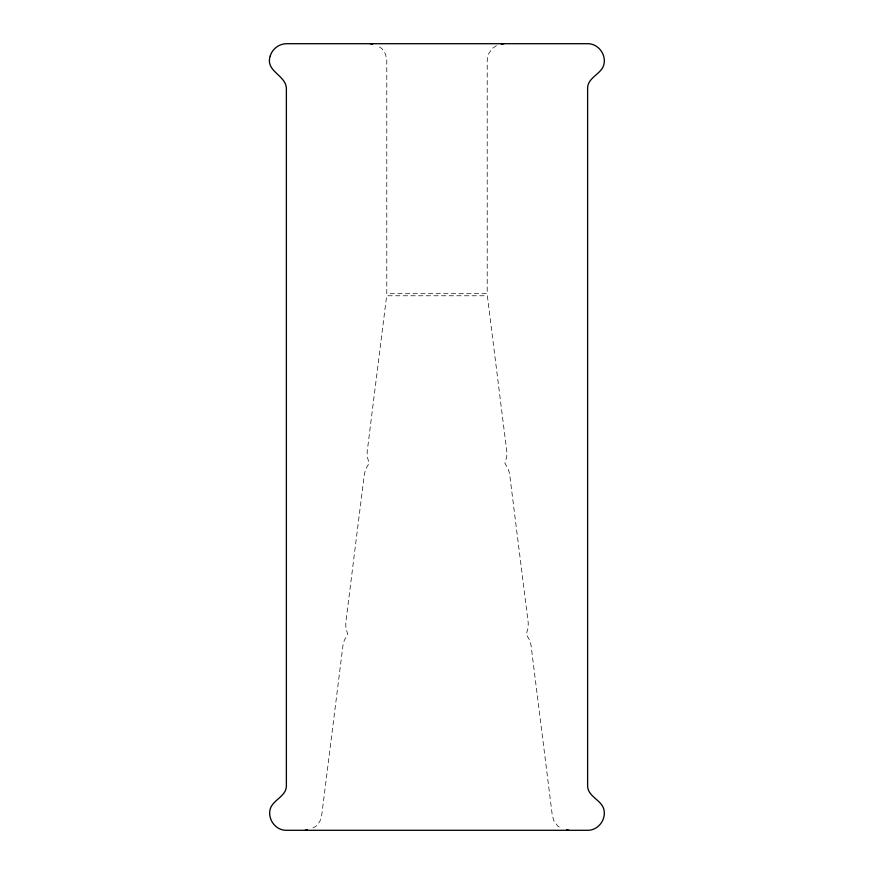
<?xml version="1.0" encoding="UTF-8"?>
<svg xmlns="http://www.w3.org/2000/svg" width="874" height="874" viewBox="0 0 874 874"><rect width="100%" height="100%" fill="white"/><g stroke="black" fill="none" stroke-linecap="round" stroke-linejoin="round"><path stroke-width="0.66" stroke-dasharray="4.37 3.28" d="M496.454 45.699L492.106 48.605L488.479 54.035L487.211 60.437L487.211 293.697L386.789 293.697L386.789 60.437L385.521 54.035L381.894 48.605L377.546 45.699M313.056 827.973L316.148 826.116L319.873 821.385L321.676 815.639L343.012 644.968L344.323 640.26L347.71 634.371L345.875 627.816L345.765 622.933L364.403 473.872L365.703 469.174L369.101 463.275L367.266 456.731L367.156 451.847L386.658 295.773L487.342 295.773L506.844 451.847L506.734 456.731L504.899 463.275L508.297 469.174L509.597 473.872L528.235 622.933L528.125 627.816L526.29 634.371L529.677 640.26L530.988 644.968L552.324 815.639L554.127 821.385L557.852 826.116L560.944 827.973"/><path stroke-width="1.31" d="M501.381 44.213L503.948 43.7M305.07 830.3L307.44 829.863M566.56 829.863L568.93 830.3M370.052 43.7L372.619 44.213M270.208 56.1C264.888 71.799 286.923 75.12 286.377 89.421L286.377 784.579C287.175 795.559 275.015 798.803 270.907 807.161C266.373 817.693 274.906 830.464 286.377 830.3L587.623 830.3C599.094 830.464 607.627 817.693 603.093 807.161C598.985 798.803 586.825 795.559 587.623 784.579L587.623 89.421C586.825 78.442 598.985 75.197 603.093 66.839C607.627 56.307 599.094 43.536 587.623 43.7L286.377 43.7C278.959 43.842 272.262 48.977 270.208 56.1"/></g></svg>
